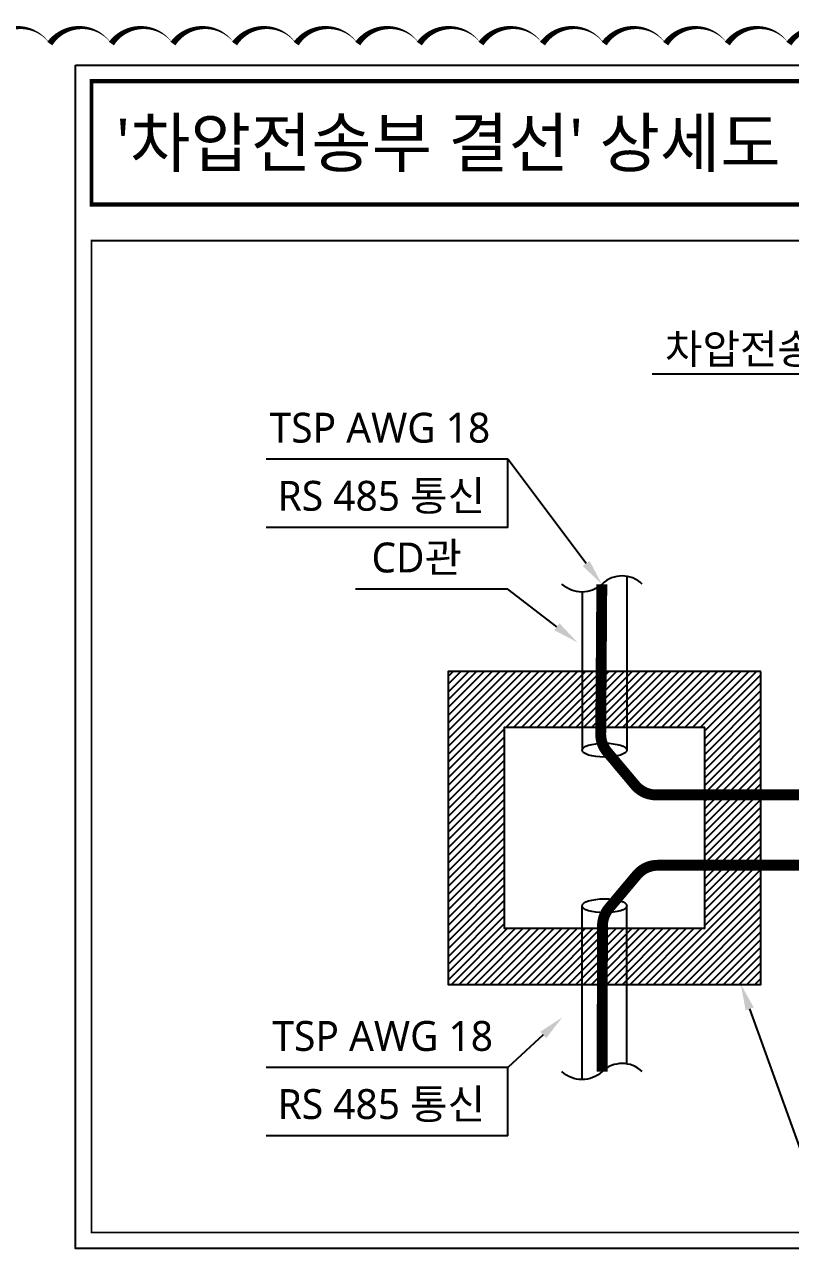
# Model space of a CAD drawing. Header units: millimetres. Extents: x 8533 to 164433, y 5768 to 115327.
# Drawn here: x 42837 to 54030, y 97392 to 115270 of the extents above; entities that cross this region are included whole.
import ezdxf
from ezdxf.enums import TextEntityAlignment as Align

# ---------------------------------------------------------------- set-up
doc = ezdxf.new("R2010")
doc.units = ezdxf.units.MM
doc.header["$LTSCALE"] = 250
for name, color, linetype in [('03_G_ENP_문자', 2, 'Continuous'), ('06_G-ENP_심볼', 3, 'Continuous'), ('@공사용도서 3차이후 수정', 211, 'Continuous'), ('G-ENP', 1, 'Continuous'), ('HAN', 6, 'Continuous')]:
    doc.layers.add(name, color=color, linetype=linetype)
doc.styles.add('G-ENP', font='')
doc.styles.get('G-ENP').set_extended_font_data('Malgun Gothic')

msp = doc.modelspace()

# ---------------------------------------------------------------- hatches: boundary and pattern name
at = {"layer": '06_G-ENP_심볼'}
h = msp.add_hatch(dxfattribs=at)
h.set_pattern_fill('ANSI31', color=0, scale=25.314594)
h.set_pattern_definition([(45, (-26613.48, 83189.126), (-56.832884, 56.832884), [])])
h.paths.add_polyline_path([(49026, 101249), (49026, 105821), (53597, 105821), (53597, 101249)])
h.paths.add_polyline_path([(49846, 102070), (49846, 105000), (52777, 105000), (52777, 102070)], flags=16)

# ---------------------------------------------------------------- linework, layer by layer
at = {"layer": '03_G_ENP_문자', "color": 0, "const_width": 63, "elevation": 0}
msp.add_lwpolyline([(43817, 114443), (63321, 114443), (63321, 112643), (43817, 112643)], dxfattribs=at)
at = {"layer": '03_G_ENP_문자', "color": 0, "elevation": 0}
msp.add_lwpolyline([(43817, 112643, 54, 54, 0), (43817, 114443, 63, 63, 0), (63321, 114443, 63, 63, 0), (63321, 112643, 63, 63, 0)], format="xyseb", close=True, dxfattribs=at)
at = {"layer": '06_G-ENP_심볼', "color": 0}
for p, q in [((55235, 110163, 0), (52009, 110163, 0)), ((49900, 108919, 0), (46367, 108919, 0)), ((51044, 107398, 0), (49900, 108919, 0)), ((49900, 107923, 0), (49900, 108919, 0)), ((49900, 107923, 0), (46367, 107923, 0)), ((51640, 107210, 0), (51640, 104672, 0)), ((49900, 107022, 0), (47674, 107022, 0)), ((50617, 106474, 0), (49900, 107022, 0)), ((50984, 106981, 0), (50984, 104672, 0)), ((50984, 99860, 0), (50984, 102398, 0)), ((51640, 100089, 0), (51640, 102398, 0)), ((53433, 100892, 0), (54222, 98707, 0)), ((50417, 100512, 0), (49900, 100035, 0)), ((49900, 100035, 0), (46367, 100035, 0)), ((49900, 99040, 0), (49900, 100035, 0)), ((49900, 99040, 0), (46367, 99040, 0))]:
    msp.add_line(p, q, dxfattribs=at)
at = {"layer": '06_G-ENP_심볼', "color": 0, "elevation": 0}
for points in [[(51863, 107098, 0.4), (51277, 107098, -0.4), (50691, 107098)], [(51863, 99977, 0.4), (51277, 99977, -0.4), (50691, 99977)]]:
    msp.add_lwpolyline(points, format="xyb", dxfattribs=at)
at = {"layer": '06_G-ENP_심볼', "color": 1, "const_width": 159, "elevation": 0}
for points in [[(54476, 104018), (52064, 104018, -0.221551), (51760, 104160), (51350, 104648, -0.176468), (51257, 104903), (51273, 107095)], [(54452, 102990), (52090, 102990, 0.221551), (51786, 102849), (51376, 102361, 0.176468), (51283, 102106), (51277, 99977)]]:
    msp.add_lwpolyline(points, format="xyb", dxfattribs=at)
at = {"layer": '06_G-ENP_심볼', "color": 0, "elevation": 0}
for points in [[(53597, 105821), (49026, 105821), (49026, 101249), (53597, 101249)], [(52777, 105000), (49846, 105000), (49846, 102070), (52777, 102070)]]:
    msp.add_lwpolyline(points, close=True, dxfattribs=at)
at = {"layer": '06_G-ENP_심볼', "color": 0}
for centre in [(51312, 104672, 0), (51312, 102398, 0)]:
    msp.add_ellipse(centre, major_axis=(-328, 0), ratio=0.308989, dxfattribs=at)
for points in [[(51095, 107436, 0), (51273, 107095, 0), (50994, 107360, 0)], [(50655, 106524, 0), (50918, 106244, 0), (50578, 106424, 0)], [(53374, 100871, 0), (53305, 101249, 0), (53493, 100914, 0)], [(50374, 100558, 0), (50696, 100769, 0), (50460, 100465, 0)]]:
    msp.add_solid(points, dxfattribs=at)
at = {"layer": '@공사용도서 3차이후 수정'}
msp.add_lwpolyline([(54907, 114991, 0, 90, 0.520567), (54007, 114991, 0, 90, 0.520567), (53107, 114991, 0, 90, 0.520567), (52207, 114991, 0, 90, 0.520567), (51307, 114991, 0, 90, 0.520567), (50407, 114991, 0, 90, 0.520567), (49507, 114991, 0, 90, 0.520567), (48607, 114991, 0, 90, 0.520567), (47707, 114991, 0, 90, 0.520567), (46807, 114991, 0, 90, 0.520567), (45907, 114991, 0, 90, 0.520567), (45007, 114991, 0, 90, 0.520567), (44107, 114991, 0, 90, 0.520567), (43207, 114991, 0, 90, 0.520567), (42307, 114991, 0, 90, 0.520567)], format="xyseb", dxfattribs=at)
at = {"layer": 'G-ENP', "color": 7, "linetype": 'Continuous', "elevation": 0}
msp.add_lwpolyline([(43583, 114678), (63555, 114678), (63555, 97392), (43583, 97392)], close=True, dxfattribs=at)
at = {"layer": 'HAN', "color": 5, "const_width": 27.2, "elevation": 0}
msp.add_lwpolyline([(43817, 112112), (63321, 112112), (63321, 97627), (43817, 97627)], close=True, dxfattribs=at)

# ---------------------------------------------------------------- texts
at = {"layer": '03_G_ENP_문자', "color": 0, "style": 'G-ENP'}
msp.add_text("'차압전송부 결선' 상세도", height=703.18, dxfattribs=at).set_placement((44174, 113543, 0), align=Align.MIDDLE_LEFT)
at = {"layer": '06_G-ENP_심볼', "color": 0, "style": 'G-ENP'}
for s, p in [('차압전송부', (52196, 110313, 0)), ('TSP AWG 18', (46419, 109163, 0)), ('RS 485 통신', (46536, 108168, 0)), ('CD관', (47908, 107267, 0)), ('TSP AWG 18', (46460, 100279, 0)), ('RS 485 통신', (46536, 99284, 0))]:
    msp.add_text(s, height=436.4, dxfattribs=at).set_placement(p)

doc.saveas('drawing.dxf')
